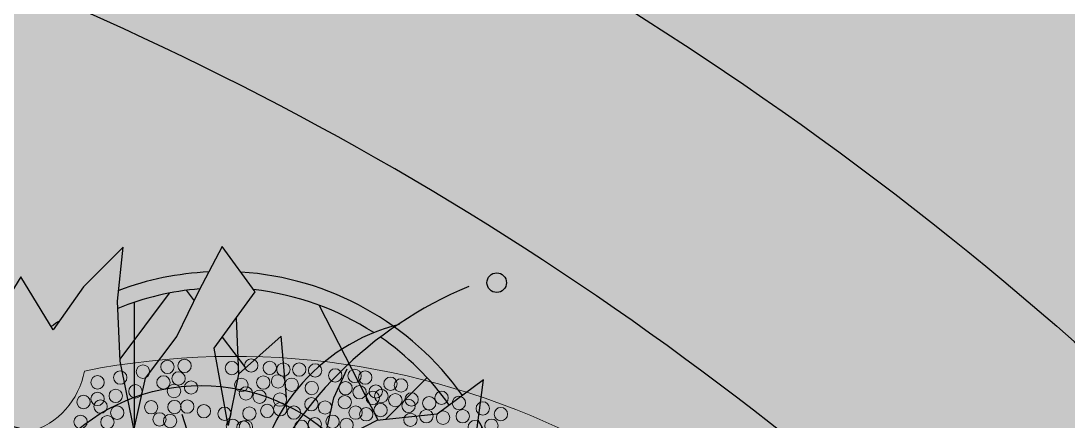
# Model space of a CAD drawing. Header units: millimetres. Extents: x 97194 to 152491, y 18573 to 58496.
# Drawn here: x 141975 to 142784, y 22323 to 22632 of the extents above; entities that cross this region are included whole.
import ezdxf

# ---------------------------------------------------------------- set-up
doc = ezdxf.new("R2010")
doc.units = ezdxf.units.MM
for name, color, linetype in [('dwgmodels.com', 7, 'Continuous'), ('floor hatch', 252, 'Continuous'), ('green', 69, 'Continuous')]:
    doc.layers.add(name, color=color, linetype=linetype)

# ---------------------------------------------------------------- blocks, each defined once
blk = doc.blocks.new('P3')
at = {"linetype": 'ByBlock'}
for p, q in [((106.2581381122582, 287.7556249673144), (-30.13508083291526, 383.4077590569068)), ((114.0520631987674, 292.9535147848801), (136.2114379060004, 365.6145654546708)), ((-190.3989697374127, 320.7603583648524), (-175.105958291053, 313.7085630149013)), ((-116.8187390255916, 319.4794779888834), (-80.616156990749, 256.7363175984283)), ((-224.4260267485879, 202.8987525826087), (-207.5827766111688, 307.8114024945316)), ((207.515192891231, 300.1586836753413), (233.6502270884594, 137.6288249462377)), ((-121.2928709537955, 288.8946877110502), (-76.33275164502993, 268.1630246644272)), ((-168.2334628109602, 136.2659320146704), (-242.1237433981296, 276.1825852363545)), ((164.8396051546588, 203.0668663231627), (306.5970525741723, 237.2420721665185)), ((317.0590458653751, 139.9216134926028), (177.7829724778712, 237.5954843064465)), ((-70.47672527825489, 128.0224953265351), (-120.6343591988989, 176.9128073336688)), ((-70.47672527825489, 128.0224953265351), (-76.25754231336032, 178.4713920281501)), ((-70.47672527825489, 128.0224953265351), (-51.75941690054606, 172.7993443346495)), ((343.9045921668221, 171.5107730591335), (269.3696870797939, 122.1126598947376)), ((164.1172212862512, 157.2885898314635), (232.8483295920742, 125.595831891238)), ((-121.4307213919383, 135.4053029873321), (-127.8205234065827, 136.6702997736938)), ((-70.47672527825489, 128.0224953265351), (-118.3889138825471, 135.0383236292619)), ((-70.47672527825489, 128.0224953265351), (-30.33055771141517, 140.5850572658892)), ((-16.24277780354896, 134.5642818054403), (-23.55209141026717, 137.4215660690388)), ((-70.47672527825489, 128.0224953265351), (-127.9900774615016, 107.5558745147209)), ((-70.47672527825489, 128.0224953265351), (-103.1400242059026, 91.47145164522954)), ((-70.47672527825489, 128.0224953265351), (-99.54488144583593, 86.46978984349698)), ((-70.47672527825489, 128.0224953265351), (-42.04531878718262, 93.4819055016851)), ((-70.47672527825489, 128.0224953265351), (-58.26921679341467, 84.82257093361841)), ((-99.18394753824396, -0.1966550853467197), (-133.2534208880606, 120.7414288377549)), ((-125.6209066156007, 104.6776583569881), (-133.1908846754959, 98.18396174388181)), ((160.2827250796836, 40.42405680091906), (139.4152690418268, 99.96406661041692)), ((-103.9541769010902, 86.75506488259998), (-105.5458988390819, 85.83608379322686)), ((-99.18394753824396, -0.1966550853467197), (-62.91616764367063, 83.3605429859017)), ((-97.93036558006133, 82.44805821519549), (-98.49752301177068, 73.62793874950148)), ((-40.43068258650601, 89.45996544723312), (-46.49123035127559, 85.25309134912823)), ((-40.28889322858595, 91.66499531365116), (-30.44570515534724, 83.19360361488361)), ((-39.73540498656803, 87.03040119958314), (-38.0385974779274, 81.64082814565336)), ((160.2827250796836, 40.42405680091906), (110.8139744408909, 84.13358620591316)), ((160.2827250796836, 40.42405680091906), (188.1396736824463, 87.48253885197482)), ((206.9870033207408, 93.92047241015825), (197.4400959033228, 90.32271015073638)), ((-409.9599732008428, 41.21130602410267), (-419.2912579139156, 47.12697895622114)), ((-99.18394753824396, -0.1966550853467197), (-167.3228942378773, 53.67549331073678)), ((-99.18394753824396, -0.1966550853467197), (-29.94568911831448, 52.57633483963582)), ((160.2827250796836, 40.42405680091906), (69.29781778754113, 44.0258035017323)), ((160.2827250796836, 40.42405680091906), (107.8924644493236, 5.524600893819297)), ((160.2827250796836, 40.42405680091906), (122.5230450996896, -29.37763304190594)), ((160.2827250796836, 40.42405680091906), (160.5217436522216, -23.30029479217046)), ((160.2827250796836, 40.42405680091906), (168.345763405363, -25.00503553345334)), ((160.2827250796836, 40.42405680091906), (209.6545649556938, 9.308059266208147)), ((160.2827250796836, 40.42405680091906), (217.7957890365724, 31.78641956900537)), ((23.76213724946865, -84.34962640489539), (-10.30733610034804, 36.58845751820627)), ((222.8542342789806, 29.30539369717735), (220.6586428357405, 19.96929456359794)), ((221.0731264519127, 31.55898547176912), (237.9515227228985, 31.93716521972237)), ((225.6393383525356, 27.56302114741266), (231.9668309596454, 23.83221941115335)), ((-99.18394753824396, -0.1966550853467197), (-206.887658605825, 19.59294631167722)), ((61.12891196849523, 5.804249371962214), (62.22790679295576, 17.89801459228329)), ((-205.7886637813644, 12.99670032582799), (-223.3728978685031, 9.69836147303431)), ((104.6345856289045, 3.233158893999644), (97.36109034828405, -1.103038270703109)), ((-261.9148491353262, -52.64356606458023), (-340.0070968699656, -3.136106980629847)), ((-99.18394753824396, -0.1966550853467197), (-182.7094555719596, -27.68252437881165)), ((-99.18394753824396, -0.1966550853467197), (-181.610460747499, -38.67713112805359)), ((-99.18394753824396, -0.1966550853467197), (-118.9661712742964, -78.25676564186142)), ((-99.18394753824396, -0.1966550853467197), (-25.54939292463678, -16.6883493493151)), ((-99.18394753824396, -0.1966550853467197), (-85.9956927489402, -79.35592411296238)), ((23.76213724946865, -84.34962640489539), (60.02991714404197, -0.7924283336396911)), ((-48.77310564383515, -27.17913915601093), (-57.56506423947576, -19.48287125956267)), ((-188.2044296942331, -34.27920208440628), (-191.5014141676002, -34.27920208440628)), ((23.76213724946865, -84.34962640489539), (-44.37680945016473, -30.47747800880461)), ((23.76213724946865, -84.34962640489539), (93.00039566939813, -31.57663647990557)), ((127.3155465506425, -30.09737377727288), (125.650950017116, -42.9557531365499)), ((163.8378426354611, -28.5649475676255), (163.0994926227359, -30.83735524644726)), ((173.4039110900412, -27.48596472285863), (180.5283423983492, -36.50033182123298)), ((-182.7094555719596, -46.37296730473463), (-191.5014141676002, -59.56632271593116)), ((23.76213724946865, -84.34962640489539), (-83.9415738181051, -64.56002500786417)), ((225.4407043398387, -55.00546030771511), (306.8392552653386, -179.1195447249047)), ((-82.84257899365184, -71.1562709937134), (-100.4268130807905, -74.4546098464998)), ((-87.09468757338618, -87.0521920093961), (-100.2829423627045, -88.15178220024245)), ((-84.89669792447967, -83.75385315660242), (-77.2034172574422, -105.7426349353191)), ((23.76213724946865, -84.34962640489539), (-59.76337078423967, -111.835495698353)), ((23.76213724946865, -84.34962640489539), (-58.66437595978641, -122.830102447595)), ((23.76213724946865, -84.34962640489539), (3.97991351341625, -162.4097369613955)), ((23.76213724946865, -84.34962640489539), (36.95039203877968, -163.5088954324965)), ((23.76213724946865, -84.34962640489539), (97.39669186307583, -100.8413206688565)), ((-180.1772451553989, -280.3554238450233), (-294.0703147907625, -101.5579717033252)), ((-65.25834490651323, -118.4321734039477), (-68.55532937988028, -118.4321734039477)), ((113.8819311257612, -122.830102447595), (105.0896556342632, -111.835495698353)), ((274.8917451420421, -118.845991671129), (288.3844632796681, -202.7551825384944)), ((-59.76337078423967, -130.525938624276), (-68.55532937988028, -143.7192940354726)), ((35.85139721432643, -171.2051633289375), (22.66314242500812, -172.3047535197838)), ((38.04938686323294, -167.9068244761438), (45.74266753027769, -189.8956062548605)), ((167.1166342299839, -172.6125680302284), (230.7470985365362, -282.8913438331147)), ((34.75240238987317, -175.6030923725775), (32.55441274095938, -185.4976772112204)), ((-200.9066418878574, -189.5636384751488), (-243.0110768117593, -217.468411932161)), ((-150.5145859137265, -223.2376304744612), (-214.7529551884509, -244.1229509952318)), ((189.0589939320998, -283.982616183559), (49.00278304555832, -225.7071257650605)), ((72.47346667457168, -319.5302527238673), (38.61102866243891, -255.4092484600187)), ((139.0141263147452, -306.8170009887908), (42.1171045755691, -245.3880438481283)), ((75.16224807429535, -323.7040818037131), (72.47346667457168, -319.5302527238673))]:
    blk.add_line(p, q, dxfattribs=at)
for points in [[(-11.64748867030721, 258.7505749227857), (-54.78652138456528, 325.6412322332908), (-80.66994101312594, 256.5928396366362), (-61.25721784377674, 191.8599176123025), (-123.8086568315339, 271.6969866397703), (-110.8669470172536, 360.1654285316181), (-175.5754960886479, 392.5318895437813), (-175.5754960886479, 327.7989675194476), (-173.4183860050034, 263.0660454951139), (-184.2033026314966, 196.1753881846307), (-166.9476895457919, 131.4424661602825), (-223.0284320743303, 200.4908587569444), (-261.8532446213139, 267.3815160674421), (-287.7366642498673, 332.1144380917758), (-309.3061806069963, 263.0660454951139), (-317.9339871498523, 196.1753881846307), (-386.9561225968137, 237.172790341443), (-391.270025868238, 172.4398683171166), (-376.1715228661778, 103.3914757204548), (-425.7812520396474, 38.65855369610654), (-358.9159097804732, 49.44723012691975), (-294.2076776049362, 64.55180884979927), (-229.4991285335418, 38.65855369610654), (-259.6964514335268, -28.23210361437668), (-264.0103547049512, -75.70271162966674)], [(214.8319577357834, -108.0691726418372), (227.7736675500564, -43.33625061751081), (255.8138803664042, -110.226907927994), (322.6792226255784, -140.435633654015), (339.9348357112831, -75.70271162966674), (404.6430678868201, -69.22950577118172), (460.7238104153585, 1.976622111629695), (396.0152613439714, -34.70530947285442), (331.3070291684344, 4.13435739777924), (342.0916288990702, 71.02501470828429), (406.8001779704573, 42.97402426843473), (415.4279845133133, 114.180152151268), (473.6655202296388, 178.9130741755944), (408.9569711582444, 150.8625154554975), (339.9348357112831, 155.1779860278257), (275.2262866398887, 112.0224168650893), (236.4014740929124, 178.9130741755944), (232.087570821488, 114.180152151268), (165.2222285623066, 114.180152151268), (163.0651184786693, 198.3331234707875), (188.9485381072227, 267.3815160674421), (225.6165574664192, 332.1144380917758), (201.890247921503, 396.8473601161095), (169.5361318337382, 329.956702805619), (104.8275827623438, 286.8015653626353), (59.53175686029863, 222.0686433383089), (42.27614377459395, 286.8015653626353), (40.11903369094944, 327.7989675194476)], [(201.890247921503, -127.4892219370304), (186.7914280235855, -170.6443593800141), (143.6527122051775, -174.9598299523423), (119.926085764404, -220.2731344012063), (124.2399890358283, -263.42827184419), (91.88587294806348, -215.9576638289), (89.72907976027636, -170.6443593800141), (50.90395031744265, -220.2731344012063), (35.8054473153752, -263.42827184419), (-9.490695482520096, -263.42827184419), (20.70662741745764, -308.7415762930759), (50.90395031744265, -351.8967137360378), (7.764917603184585, -373.4740665976569), (-35.37379821522336, -407.9986946157296), (-37.5309082988606, -362.685390166851), (-22.43240529680043, -319.5302527238673), (-31.05989494379901, -274.216948274996), (-76.35603774170158, -313.0570468653823), (-104.3962505580421, -269.901477702675), (-147.5352832723001, -291.4792622840396), (-184.2033026314966, -334.6343997270014), (-227.3423353457547, -367.0008607391719), (-229.4991285335418, -323.8457232961882), (-182.0461925478594, -282.8483211393832), (-149.6920764600873, -239.6927519766687), (-151.8491865437318, -196.537614533685), (-194.9879023621324, -207.3262909644982), (-210.08672226005, -162.0134182353577), (-207.9296121764128, -118.8582807923958), (-244.5976315356093, -101.5959667833595)]]:
    blk.add_lwpolyline(points, dxfattribs=at)
for centre, radius in [((158.751215207245, 515.5245277339709), 12.58073000074448), ((28.15843344313907, 72.8697531792277), 13.19335541117773), ((2.880918688970269, 65.17348528279399), 14.29251388230198), ((-492.6465942988289, -77.86044691583811), 7.7782405745783), ((-440.8800719375722, -133.9624277955081), 12.94684343672913), ((355.0333387133505, -241.8504872628255), 11.61957899924139), ((333.4638223562215, -328.1611938685237), 10.78867643080912)]:
    blk.add_circle(centre, radius, dxfattribs=at)
blk.add_circle((0, 0), 250)
for centre, radius, start, end in [((519.9563778918018, 167.3108441417789), 509.4631355689694, 140.0729513304636, 185.6130566383361), ((16.0691734782813, 28.89218962177983), 378.5440307823374, 63.11842615371752, 114.179056880954), ((236.8007057408977, 225.4708463169009), 246.6260729163281, 131.6896701261219, 204.9505642337947), ((16.0691734782813, 28.89218962177983), 357.5138068499853, 84.7713781406235, 111.3681984251465), ((16.0691734782813, 28.89218962177983), 357.5138068499853, 63.05552755394276, 83.13567777305424), ((16.0691734782813, 28.89218962177983), 378.5440307823374, 120.4155507595917, 138.3969149504022), ((16.0691734782813, 28.89218962177983), 378.5440307823374, 19.14972966526827, 57.43503155023524), ((16.0691734782813, 28.89218962177983), 357.5138068499853, 122.4150327238488, 139.854256088869), ((16.0691734782813, 28.89218962177983), 357.5138068499853, 20.56897348192201, 55.19396244036693), ((16.0691734782813, 28.89218962177983), 378.5440307823374, 151.3388434837219, 153.3420913468018), ((47.9406571791842, 128.9410819569966), 34.08254699905902, 244.2770438552441, 207.5639373634613), ((100.6936763364429, 92.65935457625164), 41.77838317576258, 265.2738314086133, 116.5709638063662), ((-13.60432057371509, 88.26185725236428), 28.58545948431242, 52.2259331358816, 276.4635341067731), ((13.87118382936751, 93.75894476710528), 19.79003311677616, 335.430911424123, 227.146216620864), ((100.6936763364429, 92.65935457625164), 41.77838317576258, 174.3913028219917, 215.4971548489924), ((45.74266753027769, 75.0685018411823), 14.29251388230198, 234.3160276076659, 139.9386210782388), ((13.87118382936751, 93.75894476710528), 19.79003311677616, 270.793227735141, 273.3097662117359), ((68.82219263553998, 36.58845751820627), 31.88379833710207, 203.6321917897539, 138.4168609619052), ((-7.010351626980992, 31.09093828374171), 31.87148370090438, 97.5420262332602, 340.4973927463178), ((27.05943861868582, 43.18470350406278), 23.08794024981912, 159.9518562451502, 62.70647765108989), ((27.05943861868582, 43.18470350406278), 23.08794024981912, 113.0530699146342, 115.4792083359632), ((16.0691734782813, 28.89218962177983), 357.5138068499853, 352.2557012699906, 4.651387928831535), ((16.0691734782813, 28.89218962177983), 378.5440307823374, 176.9613166256364, 237.1462021295037), ((16.0691734782813, 28.89218962177983), 357.5138068499853, 176.0167109985252, 237.7104193138084), ((16.0691734782813, 28.89218962177983), 378.5440307823374, 350.8963065037569, 2.965619187647598), ((-388.4636153605679, 419.3475600671954), 509.4631355689694, 260.0729513304636, 305.613056638336), ((-297.2538186529418, 145.0475536712911), 246.6260729163281, 251.6896701261219, 324.9505642337948), ((-152.5238174121914, -493.3855893577565), 509.4631355689694, 20.07295133046355, 65.61305663833605), ((39.42205803107936, -277.2455851369814), 246.6260729163281, 11.68967012612189, 84.95056423379474), ((16.0691734782813, 28.89218962177983), 357.5138068499853, 272.9217311231226, 343.2996629936753), ((16.0691734782813, 28.89218962177983), 378.5440307823374, 274.8945281903616, 344.6064551122321), ((16.0691734782813, 28.89218962177983), 357.5138068499853, 243.2097306771013, 263.4369411265694), ((16.0691734782813, 28.89218962177983), 378.5440307823374, 242.2755073393511, 262.7194188243105)]:
    blk.add_arc(centre, radius, start, end, dxfattribs=at)
blk.add_point((58.42043370405008, 1.210157249486656), dxfattribs=at)
blk.add_point((58.42043370405008, 1.210157249486656), dxfattribs=at)
blk = doc.blocks.new('z_550')
at = {"color": 108, "lineweight": 5}
for centre in [(-37.95031009816103, 281.1572668995914), (-31.36120622429144, 281.5449094297092), (-33.687170017894, 276.7004726148789), (-39.50207955409178, 275.1520924657098), (-28.8425390153302, 273.2138797107164), (-35.43164288919161, 271.8582258409542), (-35.23893947382476, 265.6603251624674), (-30.31773050374977, 265.8677889336213), (55.1185994874545, 266.1262223911308), (63.09050422380915, 267.1561435990707), (-41.02622128084113, 260.901108574104), (-36.93644330888901, 260.2603300139244), (-23.89093653290593, 264.0369930026518), (55.82186731226739, 260.728285493361), (61.97147221380237, 262.1255507319538), (68.42119474468927, 261.5654185115027)]:
    blk.add_circle(centre, 2.579707925527706, dxfattribs=at)
at = {"color": 82, "lineweight": 5}
for centre in [(-13.08223761198269, 280.6972358109106), (-5.632999182938875, 281.7041735433631), (1.524112267986311, 280.7887755952788), (-56.17096980660426, 277.0356439837724), (-47.4071598716655, 279.3241388713841), (6.782398221990206, 280.1479970351002), (12.91706517992679, 280.1479970351002), (19.05173213786384, 279.7818378280253), (26.79309757981446, 277.8595021474885), (34.29037996816533, 277.7077126955446), (38.3801579401179, 277.066934135365), (-64.93477970674621, 275.2048480528028), (-9.430650141992373, 274.1979103203503), (-0.9589672199608685, 275.1133082684346), (4.737509236013921, 275.5710072598777), (9.995795190017816, 274.2894501047185), (17.73716063196889, 273.0078929843603), (30.78485598723046, 272.9476433515847), (-64.93477970674621, 268.7970623814117), (-57.92373177967329, 269.9870797174008), (-50.32842982677766, 271.7263358292021), (-7.643063835382691, 270.9353574072402), (-2.384777881378795, 269.653800286882), (5.467826750891618, 268.522442993506), (36.18920546508662, 271.3914668085208), (67.83694075366338, 269.254761338053), (-70.33912918461056, 267.6070450454217), (-63.76627172470307, 265.8677889336213), (-44.23961824886919, 265.5696381684957), (5.594700733402533, 264.8087226873322), (17.6083365243594, 266.7698667516088), (22.8666224783633, 265.4883095964506), (30.49272900911183, 267.5467954126461), (74.55586170262632, 267.2408858383478), (83.75786213953552, 265.1354705542726), (-57.33947778865604, 263.4877542268405), (-15.93250348354786, 263.057626831097), (-6.328492364275917, 263.1544747963217), (0.5364921085388232, 264.1614125635751), (10.85298668740643, 263.5271655321731), (34.67240598349827, 263.5116731095113), (38.76218395545902, 262.8708945493327), (76.0164966975849, 262.114657287314), (90.76891006660026, 262.9385154510301), (-71.5076371666537, 259.9177022188715), (-61.14194696993718, 259.8050743774584), (-12.71910651552844, 258.3890972715062), (-8.62932854356768, 257.7483187113276), (-7.643063835382691, 257.9367064609196), (13.77425667732405, 258.0347778088662), (18.92290799545754, 258.9889841406912), (25.78789246828092, 259.9959218731428), (80.6905286605629, 257.9038267191654), (87.11732259660994, 258.4530654949758)]:
    blk.add_circle(centre, 2.579707925527706, dxfattribs=at)
at = {"color": 96, "lineweight": 5}
for centre in [(48.10755156038158, 274.639423381398), (52.1973295323337, 273.9986448212185), (41.3014278952387, 269.1945117052774), (42.46993591207865, 271.6660861964265), (44.60202757943807, 269.8793540026381), (50.00637705730287, 268.3231774943752), (56.28710750429445, 268.5977968822799), (44.30990060132808, 264.4785060636987), (31.1668820025634, 258.7516037307523)]:
    blk.add_circle(centre, 2.579707925527706, dxfattribs=at)
at = {"lineweight": 15}
for centre, radius, start, end in [((-12.19859210757795, -12.62759820836163), 297.8734914485128, 62.52443565314682, 101.1911106164358), ((-99.60695870288328, 284.851814577547), 30.0619525556001, 222.8449363241419, 349.9038011353099)]:
    blk.add_arc(centre, radius, start, end, dxfattribs=at)

msp = doc.modelspace()

# ---------------------------------------------------------------- hatches: boundary and pattern name
at = {"layer": 'dwgmodels.com', "true_color": 0xffcdbe}
h = msp.add_hatch(dxfattribs=at)
h.set_pattern_fill('HONEY', color=254, scale=50, style=0)
h.set_pattern_definition([(0, (-895877.3617967407, -955974.33654271), (238.125, 137.4815), [158.75, -317.5]), (120, (-895877.3617967407, -955974.33654271), (-238.1249715503903, 137.4815492761695), [158.75, -317.4999999999999]), (59.99999999999999, (-895877.3617967407, -955974.33654271), (2.844960973469313e-05, 274.9630492761694), [-317.5, 158.75])])
edge = h.paths.add_edge_path()
edge.add_line((105643.7085775571, 57854.44691355614), (110359.7725582591, 57515.32246487384))
edge.add_line((110359.7725582591, 57515.32246487384), (111413.6382032592, 56313.66345728998))
edge.add_line((111413.6382032592, 56313.66345728998), (112889.6382032592, 55459.66345728998))
edge.add_line((112889.6382032592, 55459.66345728998), (118772.9929110878, 55037.89207774092))
edge.add_line((118772.9929110878, 55037.89207774092), (120982.7159031509, 56103.29655656725))
edge.add_line((120982.7159031509, 56103.29655656725), (126670.8881387498, 55713.22746886109))
edge.add_line((126670.8881387498, 55713.22746886109), (125292.2852490654, 53675.93038898188))
edge.add_line((125292.2852490654, 53675.93038898188), (126735.4874830749, 50705.68376387056))
edge.add_line((126735.4874830749, 50705.68376387056), (130029.3976329309, 50470.41024876578))
edge.add_line((130029.3976329309, 50470.41024876578), (131880.1055487773, 53205.38335877185))
edge.add_line((131880.1055487773, 53205.38335877185), (130774.9005915576, 55479.99963698949))
edge.add_arc((133336.0198217582, 64281.45496847905), 9166.512295497629, 253.7756299186634, 286.212843936544)
edge.add_line((135895.368418625, 55479.48459683923), (138757.6382032583, 55273.663457288))
edge.add_arc((124248.3471569641, 61948.35480164104), 15970.94334121983, 309.6513681988886, 335.29620917218386, ccw=False)
edge.add_arc((87809.2407945422, -11501.27476545814), 76903.02865147655, 47.22321530209581, 52.6737199777055, ccw=False)
edge.add_arc((87809.2407940378, -11501.2747660053), 76903.02865222072, 43.95532345791298, 47.22321530209672, ccw=False)
edge.add_line((143170.2886798415, 41876.90610286692), (142251.1998846426, 41644.81515153259))
edge.add_line((142251.1998846426, 41644.81515153259), (139545.7998629732, 44278.61770803219))
edge.add_line((139545.7998629732, 44278.61770803219), (138879.1230975772, 44885.89021028037))
edge.add_arc((89600.2132744966, -9236.600364813003), 73196.00357534814, 47.68191748791511, 52.70564559510593)
edge.add_arc((132959.6257297506, 46783.29003767474), 2421.892878415561, 65.85213355945959, 138.0060237256344)
edge.add_line((131159.6382032592, 48403.66345728998), (129327.6799438957, 46447.88237907126))
edge.add_arc((132852.7463358932, 43133.62693344176), 4838.427660601657, 136.7654900240553, 159.0821058527817)
edge.add_arc((133137.5981653335, 43024.75064985974), 5143.377836633967, 159.0821058527797, 179.4476986934002)
edge.add_arc((147719.4976008413, 44573.77457561123), 19781.94814645508, 184.3471129680296, 197.8045536030858)
edge.add_arc((152601.239537242, 46141.55842573781), 24909.26231025772, 197.8045536030856, 204.1295049327599)
edge.add_line((129868.4543339028, 35958.64009452896), (129898.6382032593, 35666.66345728998))
edge.add_line((129898.6382032593, 35666.66345728998), (133669.7113951909, 31200.91888789443))
edge.add_line((133669.7113951909, 31200.91888789442), (138280.2513013131, 24953.12706609553))
edge.add_line((138280.2513013131, 24953.12706609553), (140730.48977575, 19823.33402027661))
edge.add_line((140730.48977575, 19823.33402027661), (137993.3632862452, 18573.2776486724))
edge.add_line((137993.3632862452, 18573.2776486724), (136453.6382032589, 21944.66345729056))
edge.add_line((136453.6382032589, 21944.66345729056), (133415.6304122351, 26559.33069779101))
edge.add_line((133415.6304122351, 26559.33069779101), (131125.2580109523, 29521.48144375143))
edge.add_line((131125.2580109523, 29521.48144375143), (128577.3983162486, 32495.37800880015))
edge.add_line((128577.3983162486, 32495.37800880015), (125145.1197933174, 36134.94666595309))
edge.add_line((125145.1197933174, 36134.94666595309), (124963.907465136, 36337.08048702736))
edge.add_line((124963.907465136, 36337.08048702736), (119548.2833391316, 41448.49184120953))
edge.add_arc((115463.0685633577, 37120.13981344907), 5951.773772617658, 46.65528636752876, 82.22757336823311)
edge.add_line((116267.9790874556, 43017.23486852628), (116451.7772267339, 45976.29981903912))
edge.add_line((116451.7772267339, 45976.29981903912), (118658.7490450468, 45839.21688222309))
edge.add_line((118658.7490450468, 45839.21688222309), (119148.612794035, 53725.79645179532))
edge.add_line((119148.612794035, 53725.79645179532), (116188.6544301637, 53909.65008417383))
edge.add_line((116188.6544301637, 53909.65008417383), (109265.6382032592, 54339.66345728998))
edge.add_line((109265.6382032592, 54339.66345728998), (107894.265255157, 54424.84435069043))
edge.add_line((107894.265255157, 54424.84435069043), (107887.7942061346, 54320.66345728998))
edge.add_arc((107810.4592940206, 53545.2171851617), 779.2930190816005, 84.30474917640556, 229.9590935706964)
edge.add_line((107309.1133146866, 52948.60188314965), (106721.0511311664, 52985.1285349527))
edge.add_line((106721.0511311664, 52985.1285349527), (106541.6382032592, 50096.66345728998))
edge.add_line((106541.6382032592, 50096.66345728998), (107300.2066983337, 50049.54604681063))
edge.add_arc((110437.4816086345, 48049.53190473659), 3720.557811847432, 147.4824713771969, 251.3194061871365)
edge.add_line((109245.8161466955, 44524.97748493816), (109241.3853551505, 44453.64379235875))
edge.add_line((109241.3853551505, 44453.64379235875), (110303.6382032592, 44387.66345728998))
edge.add_line((110303.6382032592, 44387.66345728998), (110425.5638269417, 46350.60955143749))
edge.add_line((110425.5638269417, 46350.60955143749), (116429.2464300384, 45977.69928764779))
edge.add_line((116429.2464300384, 45977.69928764779), (116201.0440817945, 42303.74713032442))
edge.add_line((116201.0440817945, 42303.74713032442), (109723.6381789764, 42706.08204767102))
edge.add_line((109723.6381789764, 42706.08204767102), (109765.6236417242, 43382.02856017387))
edge.add_line((109765.6236417242, 43382.02856017387), (106276.6382032591, 43598.74196196924))
edge.add_arc((106541.2167966711, 45229.24468390702), 1651.82957908447, 177.7959121330194, 260.78305878953563, ccw=False)
edge.add_line((104890.609282368, 45292.77256805782), (105042.4141881516, 48173.88562150748))
edge.add_line((105042.4141881516, 48173.88562150748), (101134.1943090044, 48416.66992891399))
edge.add_line((101134.1943090044, 48416.66992891399), (101194.0375597623, 49356.30490064056))
edge.add_line((101194.0375597623, 49356.30490064056), (101368.6837243679, 49345.18207777158))
edge.add_line((101368.6837243679, 49345.18207777158), (101372.4150343621, 49403.76962635125))
edge.add_line((101372.4150343621, 49403.76962635125), (105104.6382032592, 49175.66345728998))
edge.add_line((105104.6382032592, 49175.66345728998), (105643.7085775571, 57854.44691355614))
at = {"layer": 'dwgmodels.com', "true_color": 0x6e9182}
h = msp.add_hatch(color=8, dxfattribs=at)
edge = h.paths.add_edge_path()
edge.add_line((139873.6808057052, 22564.36999384896), (139784.2840147351, 22751.48136024641))
edge.add_arc((141017.905605706, 20371.56394837286), 2680.63968430084, 18.59515748847872, 117.3998022303812, ccw=False)
edge.add_line((143558.6034719899, 21226.36419948955), (143368.918401393, 21162.96408913748))
edge.add_arc((141026.433263256, 20380.01466782232), 2469.867692555692, 18.48162760338794, 117.8220090513155)
at = {"layer": 'floor hatch', "true_color": 0xcef77e}
h = msp.add_hatch(color=71, dxfattribs=at)
edge = h.paths.add_edge_path()
edge.add_line((133539.1013003087, 31975.56997173681), (138590.624021454, 33266.11468442995))
edge.add_arc((138807.6261205575, 32547.20032842362), 750.951238288695, 12.853056855698185, 106.7962791422546, ccw=False)
edge.add_line((139539.7613583593, 32714.2504881251), (140891.7586582889, 26776.22019135132))
edge.add_arc((143612.1908505774, 27395.30437219881), 2789.985042220731, 192.8203693576126, 372.8039120326283)
edge.add_line((146332.8007529802, 28013.60712551899), (149831.7473535094, 28809.76021173779))
edge.add_line((149831.7473535094, 28809.76021173779), (149010.064119084, 32419.06717045727))
edge.add_line((149010.064119084, 32419.06717045727), (149384.2912255092, 33291.00060894858))
edge.add_line((149384.2912255092, 33291.00060894858), (151987.1410237939, 24003.06946855778))
edge.add_line((151987.1410237939, 24003.06946855777), (140919.4975769377, 20356.93469296122))
edge.add_line((140919.4975769377, 20356.93469296122), (138641.1734743225, 25125.5659974027))
edge.add_line((138641.1734743225, 25125.5659974027), (138624.7724410151, 25159.89407248381))
edge.add_line((138624.7724410151, 25159.89407248381), (133539.1013002857, 31975.56997173099))

# ---------------------------------------------------------------- linework, layer by layer
at = {"layer": 'dwgmodels.com', "color": 0, "elevation": 99781}
msp.add_lwpolyline([(139873.6808057052, 22564.36999384896), (139784.2840147351, 22751.48136024641, -0.4599731645857102), (143558.6034719899, 21226.36419948955), (143368.918401393, 21162.96408913748, 0.4628083874603267), (139873.6808057052, 22564.36999384896), (139784.2840147351, 22751.48136024641)], format="xyb", dxfattribs=at)

# ---------------------------------------------------------------- block references
at = {"layer": 'green', "xscale": 0.599999999997984, "yscale": 0.599999999997984, "zscale": 0.599999999997984, "rotation": 332.2585542453638}
msp.add_blockref('P3', (142114.3213705054, 22200.30389752257), dxfattribs=at)
at = {"layer": 'green', "xscale": 2, "yscale": 2}
msp.add_blockref('z_550', (142164.2946553395, 21802.3478695383), dxfattribs=at)

doc.saveas('drawing.dxf')
